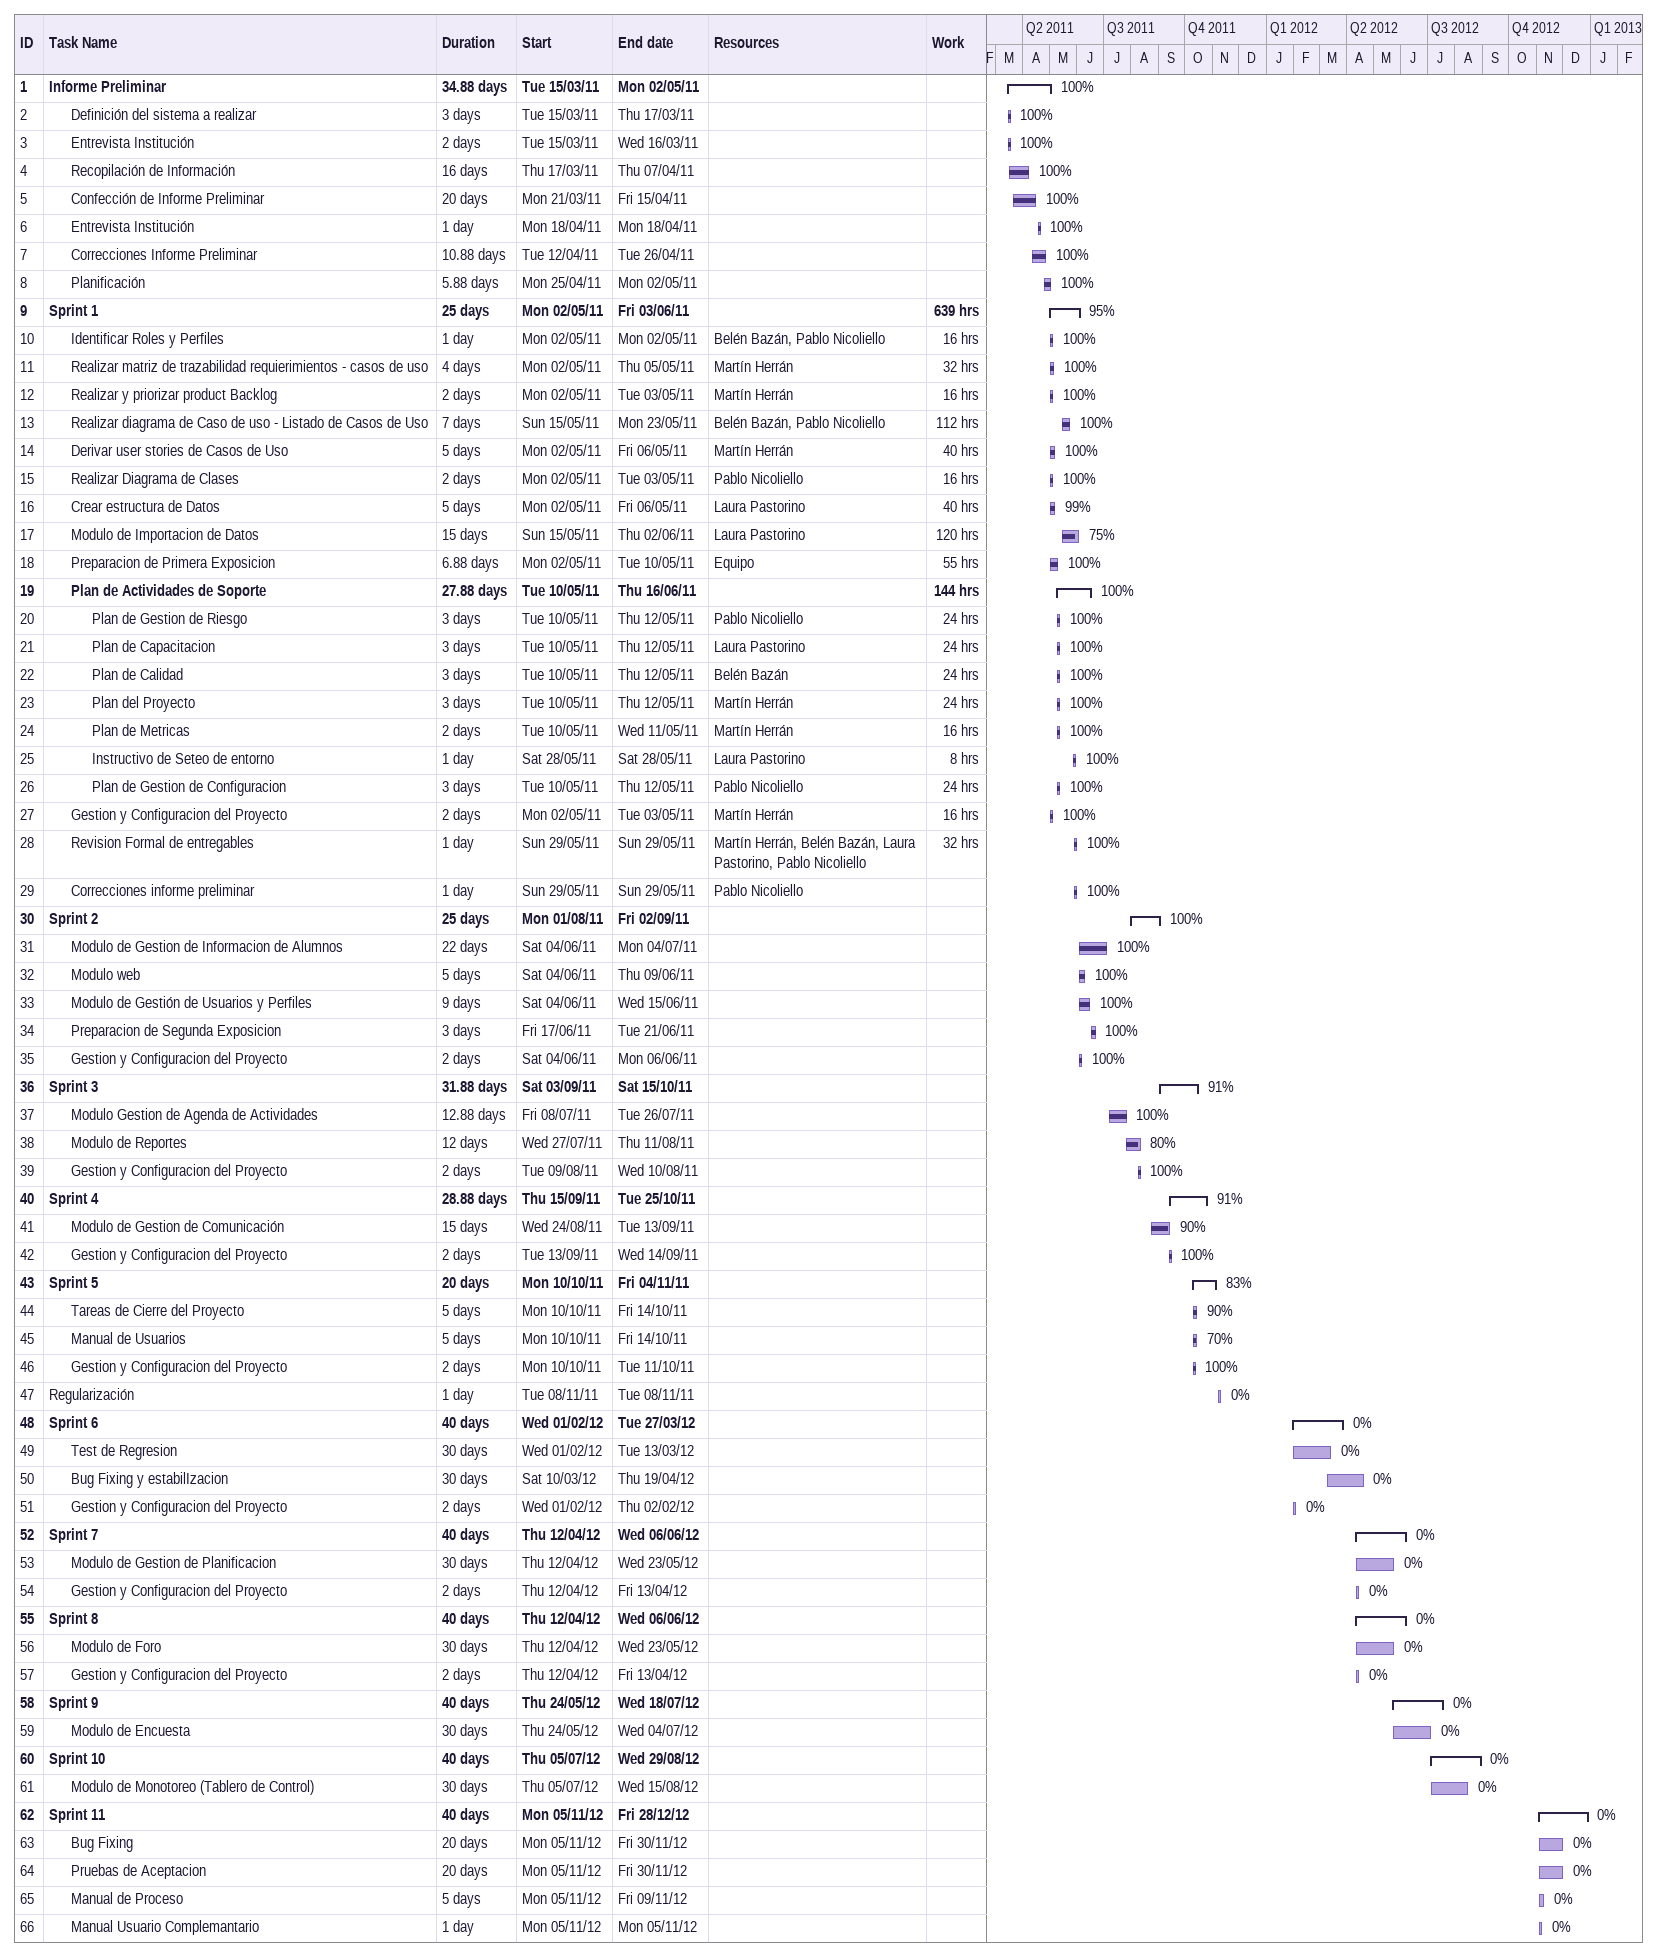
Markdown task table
| ID | Level | Task | Duration | Start | Finish | Resources | % complete | Work (h) |
|---|---|---|---|---|---|---|---|---|
| 1 | 1 | **Informe Preliminar** | 34.88d | 2011-03-15 | 2011-05-02 |  | 100 |  |
| 2 | 2 | Definición del sistema a realizar | 3d | 2011-03-15 | 2011-03-17 |  | 100 |  |
| 3 | 2 | Entrevista Institución | 2d | 2011-03-15 | 2011-03-16 |  | 100 |  |
| 4 | 2 | Recopilación de Información | 16d | 2011-03-17 | 2011-04-07 |  | 100 |  |
| 5 | 2 | Confección de Informe Preliminar | 20d | 2011-03-21 | 2011-04-15 |  | 100 |  |
| 6 | 2 | Entrevista Institución | 1d | 2011-04-18 | 2011-04-18 |  | 100 |  |
| 7 | 2 | Correcciones Informe Preliminar | 10.88d | 2011-04-12 | 2011-04-26 |  | 100 |  |
| 8 | 2 | Planificación | 5.88d | 2011-04-25 | 2011-05-02 |  | 100 |  |
| 9 | 1 | **Sprint 1** | 25d | 2011-05-02 | 2011-06-03 |  | 95 | 639 |
| 10 | 2 | Identificar Roles y Perfiles | 1d | 2011-05-02 | 2011-05-02 | Belén Bazán, Pablo Nicoliello | 100 | 16 |
| 11 | 2 | Realizar matriz de trazabilidad requierimientos - casos de uso | 4d | 2011-05-02 | 2011-05-05 | Martín Herrán | 100 | 32 |
| 12 | 2 | Realizar y priorizar product Backlog | 2d | 2011-05-02 | 2011-05-03 | Martín Herrán | 100 | 16 |
| 13 | 2 | Realizar diagrama de Caso de uso - Listado de Casos de Uso | 7d | 2011-05-15 | 2011-05-23 | Belén Bazán, Pablo Nicoliello | 100 | 112 |
| 14 | 2 | Derivar user stories de Casos de Uso | 5d | 2011-05-02 | 2011-05-06 | Martín Herrán | 100 | 40 |
| 15 | 2 | Realizar Diagrama de Clases | 2d | 2011-05-02 | 2011-05-03 | Pablo Nicoliello | 100 | 16 |
| 16 | 2 | Crear estructura de Datos | 5d | 2011-05-02 | 2011-05-06 | Laura Pastorino | 99 | 40 |
| 17 | 2 | Modulo de Importacion de Datos | 15d | 2011-05-15 | 2011-06-02 | Laura Pastorino | 75 | 120 |
| 18 | 2 | Preparacion de Primera Exposicion | 6.88d | 2011-05-02 | 2011-05-10 | Equipo | 100 | 55 |
| 19 | 2 | **Plan de Actividades de Soporte** | 27.88d | 2011-05-10 | 2011-06-16 |  | 100 | 144 |
| 20 | 3 | Plan de Gestion de Riesgo | 3d | 2011-05-10 | 2011-05-12 | Pablo Nicoliello | 100 | 24 |
| 21 | 3 | Plan de Capacitacion | 3d | 2011-05-10 | 2011-05-12 | Laura Pastorino | 100 | 24 |
| 22 | 3 | Plan de Calidad | 3d | 2011-05-10 | 2011-05-12 | Belén Bazán | 100 | 24 |
| 23 | 3 | Plan del Proyecto | 3d | 2011-05-10 | 2011-05-12 | Martín Herrán | 100 | 24 |
| 24 | 3 | Plan de Metricas | 2d | 2011-05-10 | 2011-05-11 | Martín Herrán | 100 | 16 |
| 25 | 3 | Instructivo de Seteo de entorno | 1d | 2011-05-28 | 2011-05-28 | Laura Pastorino | 100 | 8 |
| 26 | 3 | Plan de Gestion de Configuracion | 3d | 2011-05-10 | 2011-05-12 | Pablo Nicoliello | 100 | 24 |
| 27 | 2 | Gestion y Configuracion del Proyecto | 2d | 2011-05-02 | 2011-05-03 | Martín Herrán | 100 | 16 |
| 28 | 2 | Revision Formal de entregables | 1d | 2011-05-29 | 2011-05-29 | Martín Herrán, Belén Bazán, Laura Pastorino, Pablo Nicoliello | 100 | 32 |
| 29 | 2 | Correcciones informe preliminar | 1d | 2011-05-29 | 2011-05-29 | Pablo Nicoliello | 100 |  |
| 30 | 1 | **Sprint 2** | 25d | 2011-08-01 | 2011-09-02 |  | 100 |  |
| 31 | 2 | Modulo de Gestion de Informacion de Alumnos | 22d | 2011-06-04 | 2011-07-04 |  | 100 |  |
| 32 | 2 | Modulo web | 5d | 2011-06-04 | 2011-06-09 |  | 100 |  |
| 33 | 2 | Modulo de Gestión de Usuarios y Perfiles | 9d | 2011-06-04 | 2011-06-15 |  | 100 |  |
| 34 | 2 | Preparacion de Segunda Exposicion | 3d | 2011-06-17 | 2011-06-21 |  | 100 |  |
| 35 | 2 | Gestion y Configuracion del Proyecto | 2d | 2011-06-04 | 2011-06-06 |  | 100 |  |
| 36 | 1 | **Sprint 3** | 31.88d | 2011-09-03 | 2011-10-15 |  | 91 |  |
| 37 | 2 | Modulo Gestion de Agenda de Actividades | 12.88d | 2011-07-08 | 2011-07-26 |  | 100 |  |
| 38 | 2 | Modulo de Reportes | 12d | 2011-07-27 | 2011-08-11 |  | 80 |  |
| 39 | 2 | Gestion y Configuracion del Proyecto | 2d | 2011-08-09 | 2011-08-10 |  | 100 |  |
| 40 | 1 | **Sprint 4** | 28.88d | 2011-09-15 | 2011-10-25 |  | 91 |  |
| 41 | 2 | Modulo de Gestion de Comunicación | 15d | 2011-08-24 | 2011-09-13 |  | 90 |  |
| 42 | 2 | Gestion y Configuracion del Proyecto | 2d | 2011-09-13 | 2011-09-14 |  | 100 |  |
| 43 | 1 | **Sprint 5** | 20d | 2011-10-10 | 2011-11-04 |  | 83 |  |
| 44 | 2 | Tareas de Cierre del Proyecto | 5d | 2011-10-10 | 2011-10-14 |  | 90 |  |
| 45 | 2 | Manual de Usuarios | 5d | 2011-10-10 | 2011-10-14 |  | 70 |  |
| 46 | 2 | Gestion y Configuracion del Proyecto | 2d | 2011-10-10 | 2011-10-11 |  | 100 |  |
| 47 | 1 | Regularización | 1d | 2011-11-08 | 2011-11-08 |  | 0 |  |
| 48 | 1 | **Sprint 6** | 40d | 2012-02-01 | 2012-03-27 |  | 0 |  |
| 49 | 2 | Test de Regresion | 30d | 2012-02-01 | 2012-03-13 |  | 0 |  |
| 50 | 2 | Bug Fixing y estabilIzacion | 30d | 2012-03-10 | 2012-04-19 |  | 0 |  |
| 51 | 2 | Gestion y Configuracion del Proyecto | 2d | 2012-02-01 | 2012-02-02 |  | 0 |  |
| 52 | 1 | **Sprint 7** | 40d | 2012-04-12 | 2012-06-06 |  | 0 |  |
| 53 | 2 | Modulo de Gestion de Planificacion | 30d | 2012-04-12 | 2012-05-23 |  | 0 |  |
| 54 | 2 | Gestion y Configuracion del Proyecto | 2d | 2012-04-12 | 2012-04-13 |  | 0 |  |
| 55 | 1 | **Sprint 8** | 40d | 2012-04-12 | 2012-06-06 |  | 0 |  |
| 56 | 2 | Modulo de Foro | 30d | 2012-04-12 | 2012-05-23 |  | 0 |  |
| 57 | 2 | Gestion y Configuracion del Proyecto | 2d | 2012-04-12 | 2012-04-13 |  | 0 |  |
| 58 | 1 | **Sprint 9** | 40d | 2012-05-24 | 2012-07-18 |  | 0 |  |
| 59 | 2 | Modulo de Encuesta | 30d | 2012-05-24 | 2012-07-04 |  | 0 |  |
| 60 | 1 | **Sprint 10** | 40d | 2012-07-05 | 2012-08-29 |  | 0 |  |
| 61 | 2 | Modulo de Monotoreo (Tablero de Control) | 30d | 2012-07-05 | 2012-08-15 |  | 0 |  |
| 62 | 1 | **Sprint 11** | 40d | 2012-11-05 | 2012-12-28 |  | 0 |  |
| 63 | 2 | Bug Fixing | 20d | 2012-11-05 | 2012-11-30 |  | 0 |  |
| 64 | 2 | Pruebas de Aceptacion | 20d | 2012-11-05 | 2012-11-30 |  | 0 |  |
| 65 | 2 | Manual de Proceso | 5d | 2012-11-05 | 2012-11-09 |  | 0 |  |
| 66 | 2 | Manual Usuario Complemantario | 1d | 2012-11-05 | 2012-11-05 |  | 0 |  |
